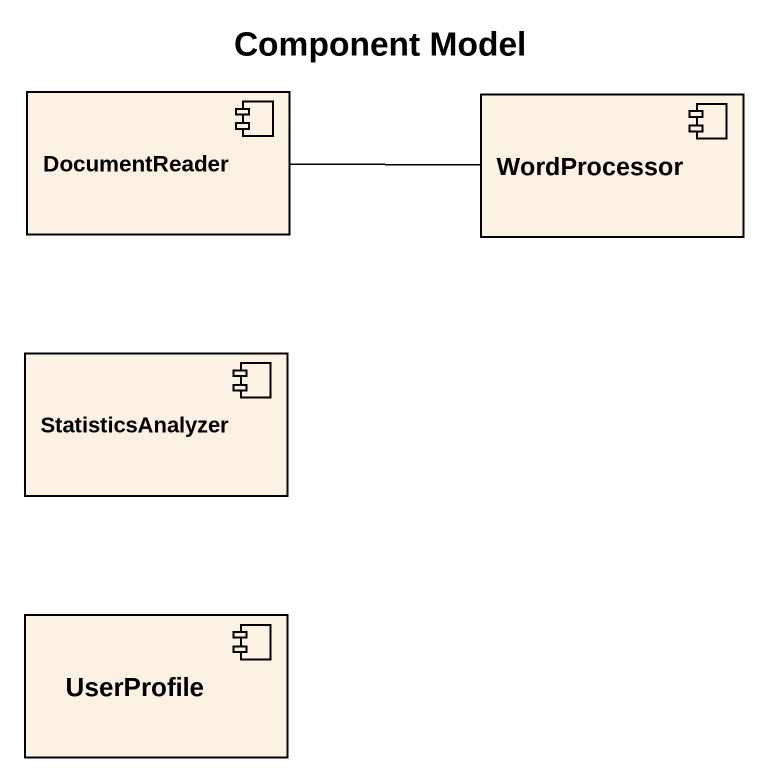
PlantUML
@startuml
title Component Model
component DocumentReader
component WordProcessor
component StatisticsAnalyzer
component UserProfile
DocumentReader -right- WordProcessor
@enduml
